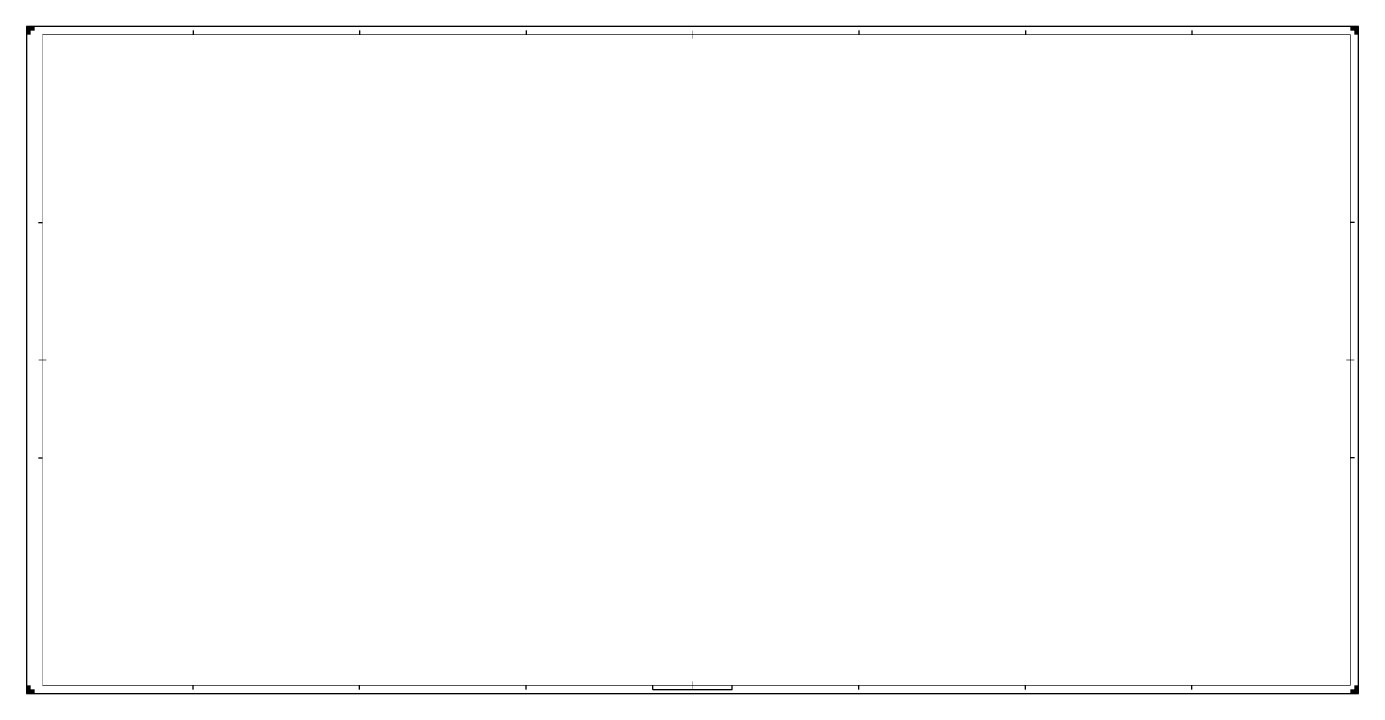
# Model space of a CAD drawing. Extents: x -20 to 1660, y -10 to 831.
import ezdxf

# ---------------------------------------------------------------- set-up
doc = ezdxf.new("R2010")
doc.units = 0
doc.header["$MEASUREMENT"] = 0
for name, color, linetype, lineweight in [('to-xx-kader', 7, 'CONTINUOUS', 25), ('to-xx-snijrand', 7, 'CONTINUOUS', 25), ('to-XX-vouwmerk', 7, 'CONTINUOUS', 25)]:
    doc.layers.add(name, color=color, linetype=linetype, lineweight=lineweight)

msp = doc.modelspace()

# ---------------------------------------------------------------- hatches: boundary and pattern name
at = {"layer": 'to-xx-snijrand'}
for points in [[(-10, 831), (-20, 831), (-20, 821), (-15, 821), (-15, 826), (-10, 826)], [(1660, 821), (1660, 831), (1650, 831), (1650, 826), (1655, 826), (1655, 821)], [(-20, 0), (-20, -10), (-10, -10), (-10, -5), (-15, -5), (-15, 0)], [(1650, -10), (1660, -10), (1660, 0), (1655, 0), (1655, -5), (1650, -5)]]:
    msp.add_hatch(color=256, dxfattribs=at).paths.add_polyline_path(points)

# ---------------------------------------------------------------- linework, layer by layer
at = {"layer": 'to-xx-kader'}
for p, q in [((770, -5), (770, 0)), ((870, -5), (870, 0)), ((770, -5), (870, -5))]:
    msp.add_line(p, q, dxfattribs=at)
at = {"layer": 'to-xx-kader', "const_width": 0.7, "flags": 128}
for points in [[(820, 826), (820, 816)], [(-5, 410.5), (5, 410.5)], [(1655, 410.5), (1645, 410.5)], [(820, -5), (820, 5)]]:
    msp.add_lwpolyline(points, dxfattribs=at)
msp.add_lwpolyline([(0, 0), (1650, 0), (1650, 821), (0, 821)], close=True, dxfattribs=at)
at = {"layer": 'to-xx-snijrand'}
for p, q in [((1660, 831), (-20, 831)), ((-20, 831), (-20, -10)), ((1660, -10), (1660, 831)), ((-20, -10), (1660, -10))]:
    msp.add_line(p, q, dxfattribs=at)
at = {"layer": 'to-XX-vouwmerk'}
for p, q in [((190, 826), (190, 821)), ((400, 826), (400, 821)), ((610, 826), (610, 821)), ((1030, 826), (1030, 821)), ((1240, 826), (1240, 821)), ((1450, 826), (1450, 821)), ((-5, 584), (0, 584)), ((1655, 584), (1650, 584)), ((-5, 287), (0, 287)), ((1655, 287), (1650, 287)), ((190, -5), (190, 0)), ((400, -5), (400, 0)), ((610, -5), (610, 0)), ((1030, -5), (1030, 0)), ((1240, -5), (1240, 0)), ((1450, -5), (1450, 0))]:
    msp.add_line(p, q, dxfattribs=at)

doc.saveas('drawing.dxf')
